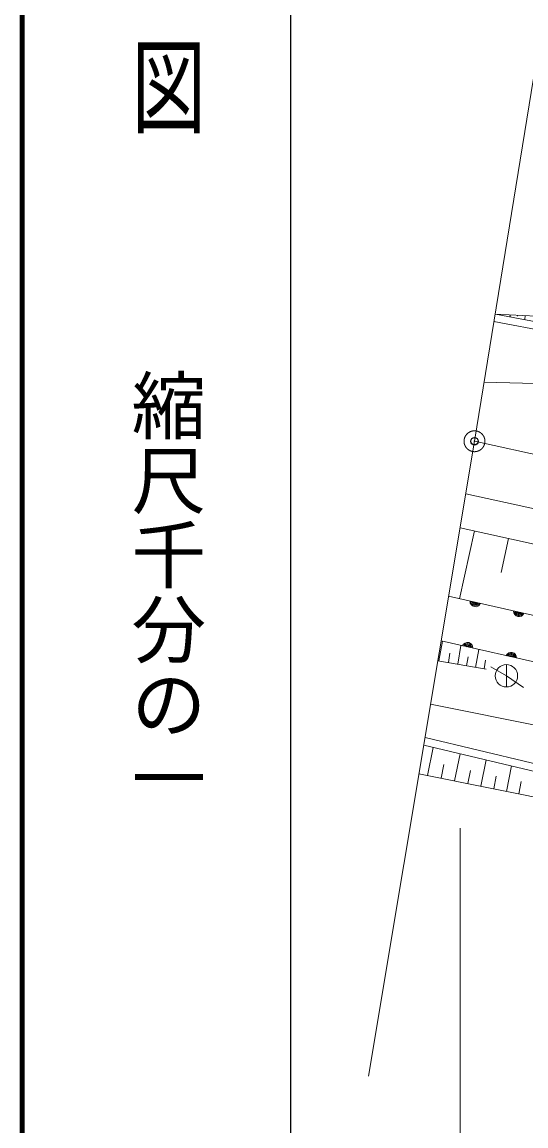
# Model space of a CAD drawing. Units: millimetres, scale not verified. Extents: x 40000 to 680000, y 20000 to 380000.
# Drawn here: x 40000 to 73792, y 240173 to 314231 of the extents above; entities that cross this region are included whole.
import ezdxf
from ezdxf.enums import TextEntityAlignment as Align

# ---------------------------------------------------------------- set-up
doc = ezdxf.new("R2010")
doc.units = ezdxf.units.MM
doc.header["$LTSCALE"] = 1000
doc.header["$PDMODE"] = 32
doc.header["$PDSIZE"] = 500
doc.linetypes.add('CHAIN', pattern=[18.5, 12, -1.5, 3.5, -1.5])
for name, color, linetype, lineweight in [('M-BMK', 2, 'CHAIN', 13), ('M-BMK-OTRS', 5, 'Continuous', 13), ('M-STR-HTXT', 7, 'Continuous', 13), ('M-TTL', 2, 'Continuous', 140), ('M-TTL-BAND', 7, 'Continuous', 25), ('M-WORK', 1, 'Continuous', 13)]:
    doc.layers.add(name, color=color, linetype=linetype, lineweight=lineweight)
doc.layers.add('M-OTRS', color=6, linetype='Continuous')
doc.styles.add('@ＭＳ ゴシック', font='')
doc.styles.get('@ＭＳ ゴシック').set_extended_font_data('@MS Gothic')

msp = doc.modelspace()

# ---------------------------------------------------------------- linework, layer by layer
at = {"layer": 'M-BMK'}
msp.add_lwpolyline([(70343, 286108), (79246, 284160), (96514, 280971), (111091, 278652), (124467, 276913), (139292, 275298), (147588, 274676), (157913, 274069), (169753, 273337)], dxfattribs=at)
msp.add_circle((70343, 286108), 700, dxfattribs=at)
at = {"layer": 'M-BMK-OTRS'}
for p, q in [((70343, 286108), (76241, 322468)), ((63229, 243503), (70343, 286108))]:
    msp.add_line(p, q, dxfattribs=at)
at = {"layer": 'M-OTRS'}
msp.add_point((70343, 286108), dxfattribs=at)
at = {"layer": 'M-STR-HTXT'}
msp.add_line((69374, 260154), (69374, 229800), dxfattribs=at)
at = {"layer": 'M-TTL'}
msp.add_line((40000, 380000), (40000, 20000), dxfattribs=at)
at = {"layer": 'M-TTL-BAND'}
msp.add_line((58000, 370000), (58000, 20000), dxfattribs=at)
at = {"layer": 'M-WORK'}
for p, q in [((71648, 294153), (78903, 292770)), ((71742, 294644), (78983, 293263)), ((131640, 291570), (71742, 294644)), ((72741, 294593), (72733, 294455)), ((73240, 294567), (73236, 294498)), ((73739, 294541), (73725, 294266)), ((70351, 280088), (69348, 275538)), ((72626, 279587), (72124, 277311)), ((68606, 275705), (89721, 270935)), ((67960, 271367), (68190, 272688)), ((89229, 267931), (68106, 272707)), ((68589, 271257), (68699, 271887)), ((69218, 271148), (69438, 272406)), ((70417, 270939), (70626, 272137)), ((67884, 271380), (71122, 270816)), ((69818, 271043), (69922, 271643)), ((70988, 270839), (71087, 271410)), ((72484, 271122), (72484, 269622)), ((67186, 263686), (67567, 265572)), ((69011, 263318), (69379, 265143)), ((68099, 263502), (68283, 264414)), ((70777, 262962), (71133, 264728)), ((69894, 263140), (70072, 264023)), ((72485, 262618), (72830, 264326)), ((71631, 262790), (71803, 263644)), ((73312, 262451), (73478, 263278))]:
    msp.add_line(p, q, dxfattribs=at)
for points in [[(134018, 282871), (111463, 286212), (89018, 289608), (70987, 290077)], [(69754, 282577), (78656, 280629), (95925, 277440), (110501, 275121), (123877, 273382), (138702, 271767), (146998, 271145), (157323, 270538), (169163, 269806), (193254, 269188), (212342, 269157), (231657, 269512), (256470, 269975), (264098, 270151)], [(69374, 280303), (78200, 278358), (95716, 275197), (110680, 272878), (123876, 271249), (139032, 269731), (147508, 268958), (157833, 268268), (169732, 267771), (193943, 267246), (212247, 267329), (231683, 267440), (256529, 267771), (262686, 267863), (265925, 266409), (269001, 263354)], [(71437, 270967), (72484, 270372), (73634, 269581)], [(67398, 268472), (82659, 265400), (88512, 263412), (101405, 261065), (117872, 257669), (130517, 255985), (142139, 254522), (150587, 253887), (160802, 253307), (178360, 252700), (186525, 252438), (196326, 252521), (207212, 252686), (207362, 242039)], [(207218, 252291), (186159, 251306), (177012, 251472), (165288, 252061), (154024, 252815), (146837, 253303), (134083, 254389), (123849, 255824), (115714, 256965), (104119, 258843), (94089, 260591), (83359, 262597), (77708, 263683), (67025, 266234)], [(66939, 265721), (77684, 263177), (83451, 262085), (94040, 260171), (104101, 258429), (115745, 256564), (123831, 255327), (134064, 254008), (146902, 252883), (154015, 252349), (159205, 252018)], [(66618, 263800), (76512, 261806), (83524, 260343), (83653, 246785)]]:
    msp.add_lwpolyline(points, dxfattribs=at)
msp.add_circle((72484, 270372), 750, dxfattribs=at)
for centre, radius, start, end in [((70397, 275356), 354, 176.06569, 338.47086), ((70397, 275356), 283, 178.28972, 336.24682), ((70397, 275356), 212, 182.03605, 332.5005), ((70397, 275356), 142, 189.74778, 324.78877), ((70397, 275356), 100, 200.06544, 314.47111), ((73323, 274695), 354, 176.06569, 338.47086), ((73323, 274695), 283, 178.28972, 336.24682), ((73323, 274695), 212, 182.03605, 332.5005), ((73323, 274695), 142, 189.74778, 324.78877), ((73323, 274695), 100, 200.06544, 314.47111), ((69877, 272251), 354, 356.05505, 158.46023), ((69877, 272251), 283, 358.27909, 156.23619), ((69877, 272251), 212, 2.02541, 152.48986), ((69877, 272251), 142, 9.73714, 144.77813), ((69877, 272251), 100, 20.05481, 134.46047), ((72803, 271590), 354, 356.05505, 158.46023), ((72803, 271590), 283, 358.27909, 156.23619), ((72803, 271590), 212, 2.02541, 152.48986), ((72803, 271590), 142, 9.73714, 144.77813), ((72803, 271590), 100, 20.05481, 134.46047)]:
    msp.add_arc(centre, radius, start, end, dxfattribs=at)

# ---------------------------------------------------------------- texts
at = {"layer": 'M-TTL-BAND', "style": '@ＭＳ ゴシック', "width": 1.4}
msp.add_text('平  面  図', height=3666, rotation=270, dxfattribs=at).set_placement((49777, 306475), align=Align.MIDDLE_RIGHT)
at = {"layer": 'M-TTL-BAND', "style": '@ＭＳ ゴシック'}
msp.add_text('縮尺千分の一', height=3666, rotation=270, dxfattribs=at).set_placement((49777, 261030), align=Align.MIDDLE_RIGHT)

doc.saveas('drawing.dxf')
